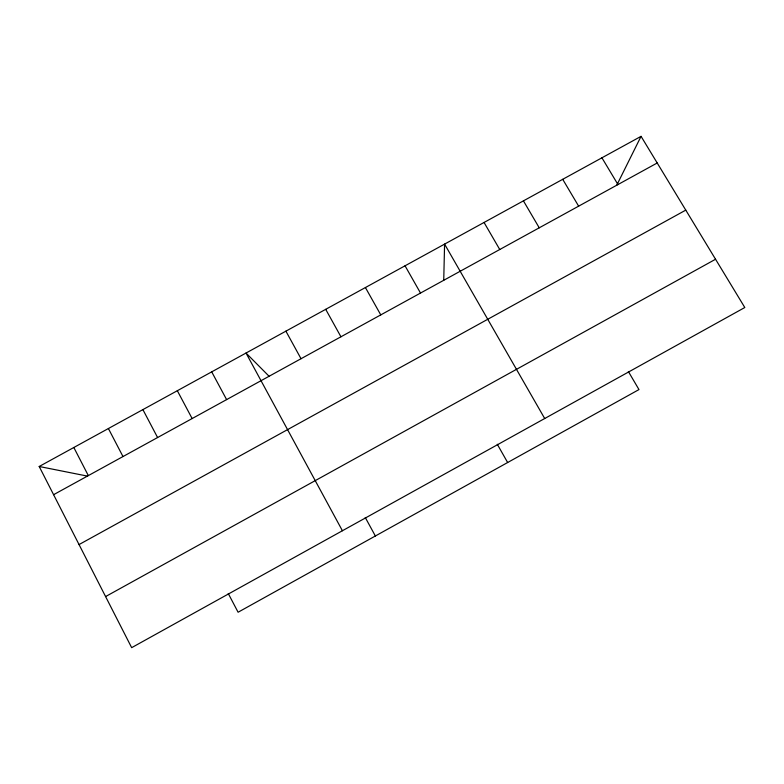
<?xml version="1.0" encoding="UTF-8"?>
<svg xmlns="http://www.w3.org/2000/svg" width="784" height="784" viewBox="0 0 784 784"><rect width="100%" height="100%" fill="white"/><g stroke="black" fill="none" stroke-linecap="round" stroke-linejoin="round"><path stroke-width="1.18" d="M443.734 280.349L444.587 244.108L544.704 418.529M616.724 185.279L641.057 136.338L744.8 307.514L131.663 647.662L39.2 466.49L641.057 136.338M105.585 596.575L715.547 259.249M79.047 544.566L685.775 210.122M53.586 494.694L657.208 162.984M39.2 466.49L87.475 476.113M269.118 376.3L246.019 353.035L342.412 530.748M601.926 157.8L617.968 184.554M562.716 179.311L578.641 206.163M628.376 371.538L638.97 389.579L238.091 612.235L228.252 593.508M523.428 200.861L539.235 227.811M484.051 222.46L499.751 249.518M405.044 265.805L420.518 293.059M497.291 444.263L507.64 462.521M365.413 287.542L380.769 314.894M325.703 309.327L340.942 336.787M285.905 331.162L301.027 358.719M365.266 517.499L375.36 535.991M211.709 371.861L226.615 399.615M177.331 390.716L192.139 418.558M142.894 409.611L157.594 437.541M108.398 428.534L122.99 456.553M73.833 447.497L88.327 475.604"/></g></svg>
